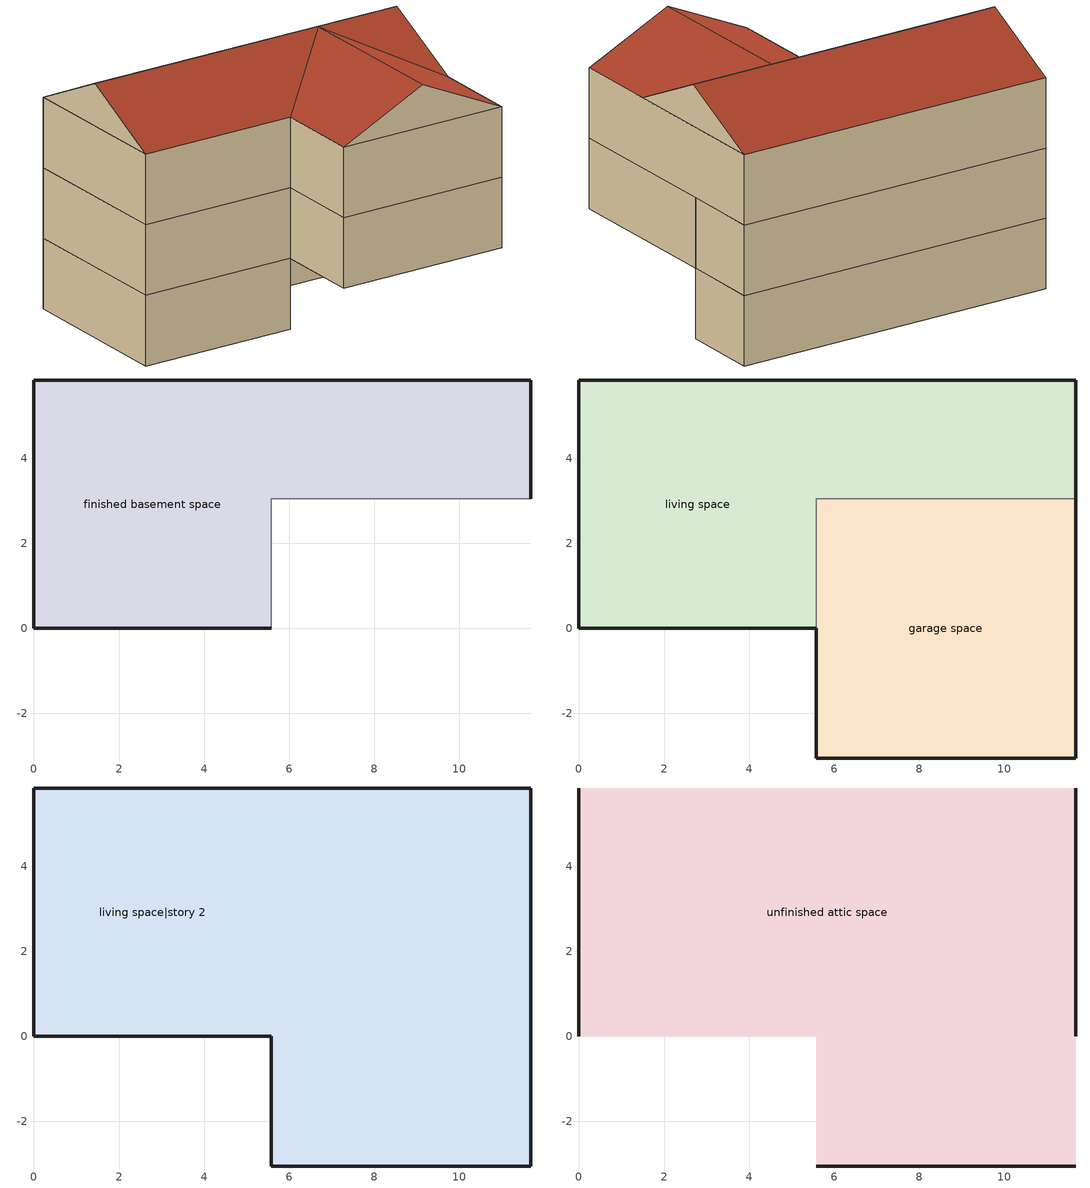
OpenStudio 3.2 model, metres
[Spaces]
finished basement space
 floor foundation: 0,0 0,5.84 11.67,5.84 11.67,3.05 5.58,3.05 5.58,0 z-2.44
 wall foundation: 11.67,3.05 11.67,5.84 0,5.84 0,0 5.58,0 z-2.44:0
 wall adiabatic: 5.58,0 5.58,3.05 11.67,3.05 z-2.44:0
garage space
 floor foundation: 5.58,-3.05 5.58,3.05 11.67,3.05 11.67,-3.05 z0
 wall outside: 5.58,0 5.58,-3.05 11.67,-3.05 11.67,3.05 z0:2.44
 wall to living space: 11.67,3.05 5.58,3.05 5.58,0 z0:2.44
living space
 floor to finished basement space: 0,0 0,5.84 11.67,5.84 11.67,3.05 5.58,3.05 5.58,0 z0
 wall outside: 11.67,3.05 11.67,5.84 0,5.84 0,0 5.58,0 z0:2.44
living space|story 2
 floor to garage space: 11.67,3.05 11.67,-3.05 5.58,-3.05 5.58,3.05 z2.44
 floor to living space: 11.67,5.84 11.67,3.05 5.58,3.05 5.58,0 0,0 0,5.84 z2.44
 wall outside: 0,5.84 0,0 5.58,0 5.58,-3.05 11.67,-3.05 11.67,5.84 0,5.84 z2.44:4.88
unfinished attic space
 floor to living space|story 2: 11.67,5.84 11.67,0 0,0 0,5.84 z4.88; 5.58,-3.05 5.58,0 11.67,0 11.67,-3.05 z4.88
 wall outside: 0,2.92,6.34 0,5.84,4.88 0,0,4.88; 11.67,2.92,6.34 11.67,0,4.88 11.67,5.84,4.88; 5.58,-3.05,4.88 11.67,-3.05,4.88 8.62,-3.05,6.33
 roof outside: 0,2.92,6.34 11.67,2.92,6.34 11.67,5.84,4.88 0,5.84,4.88; 5.58,0,4.88 5.58,-3.05,4.88 8.62,-3.05,6.33 8.62,2.9,6.33; 11.67,0,4.88 8.62,2.9,6.33 8.62,-3.05,6.33 11.67,-3.05,4.88; 0,2.92,6.34 0,0,4.88 5.58,0,4.88 8.62,2.9,6.33 11.67,0,4.88 11.67,2.92,6.34
[Building]
Building 1: North Axis {deg}=0; Standards Number of Stories=3; Standards Number of Above Ground Stories=2; Standards Building Type=singlefamilydetached; Standards Number of Living Units=1
[ThermalZone] Use Ideal Air Loads=No
living zone; garage zone; unfinished attic zone; finished basement zone
[Sizing:Zone] Zone Cooling Design Supply Air Temperature Input Method=SupplyAirTemperature; Zone Cooling Design Supply Air Temperature {C}=14; Zone Cooling Design Supply Air Temperature Difference {deltaC}=11.11; Zone Heating Design Supply Air Temperature Input Method=SupplyAirTemperature; Zone Heating Design Supply Air Temperature {C}=40; Zone Heating Design Supply Air Temperature Difference {deltaC}=11.11; Zone Cooling Design Supply Air Humidity Ratio {kg-H2O/kg-air}=0.0085; Zone Heating Design Supply Air Humidity Ratio {kg-H2O/kg-air}=0.008; Cooling Design Air Flow Method=DesignDay; Heating Design Air Flow Method=DesignDay; Account for Dedicated Outdoor Air System=No; Dedicated Outdoor Air System Control Strategy=NeutralSupplyAir; Dedicated Outdoor Air Low Setpoint Temperature for Design {C}=autosize; Dedicated Outdoor Air High Setpoint Temperature for Design {C}=autosize
living zone; garage zone; unfinished attic zone; finished basement zone
[Space]
Name | Space Type | Thermal Zone | Building Unit
garage space | Space Type 1 | garage zone
living space; living space|story 2 | Space Type 2 | living zone | unit 1
unfinished attic space | Space Type 3 | unfinished attic zone
finished basement space | Space Type 4 | finished basement zone | unit 1
[SpaceType]
Name | Standards Space Type
Space Type 1 | garage
Space Type 2 | living
Space Type 3 | unfinished attic
Space Type 4 | finished basement
[BuildingUnit]
unit 1: Building Unit Type=Residential
[External:File]
8760.csv: File=8760.csv
[People:Definition] Number of People Calculation Method=People; Fraction Radiant=0.319734; Sensible Heat Fraction=0.573; Carbon Dioxide Generation Rate {m3/s-W}=0; Enable ASHRAE 55 Comfort Warnings=No; Mean Radiant Temperature Calculation Type=ZoneAveraged
Name | Number of People {people}
res occupants|living space|story 2 | 1.232
res occupants|living space; res occupants|finished basement space | 0.704
[People] Number of People Schedule=occupants; Activity Level Schedule=res occupants activity schedule; Multiplier=1
Name | People Definition | Space or SpaceType
res occupants|living space|story 2 | res occupants|living space|story 2 | living space|story 2
res occupants|living space | res occupants|living space | living space
res occupants|finished basement space | res occupants|finished basement space | finished basement space
[Schedule:File]
occupants: External File=8760.csv; Column Number=1; Rows to Skip at Top=1; Number of Hours of Data=8760; Minutes per Item=60
[Schedule:Constant]
res occupants activity schedule: Value=112.539
